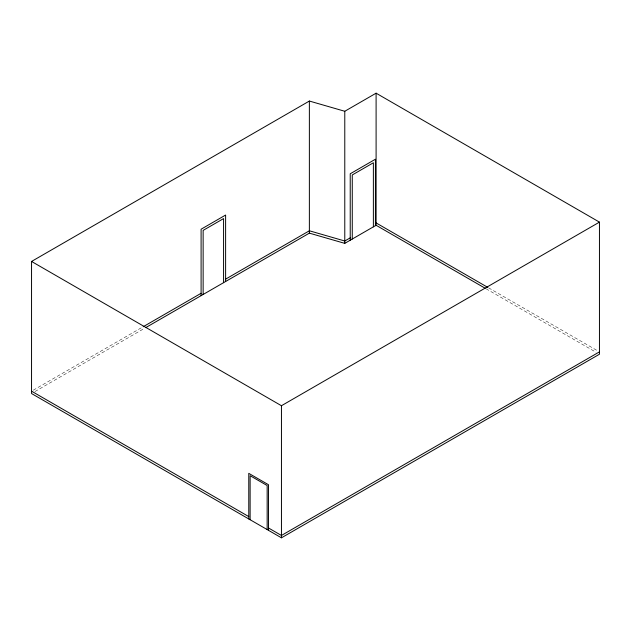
<?xml version="1.0" encoding="UTF-8"?>
<svg xmlns="http://www.w3.org/2000/svg" width="631" height="631" viewBox="0 0 631 631"><rect width="100%" height="100%" fill="white"/><g stroke="black" fill="none" stroke-linecap="round" stroke-linejoin="round"><path stroke-width="0.47" stroke-dasharray="3.15 2.37" d="M33.254 390.195L143.166 326.74M34.957 391.567L144.87 328.112M488.631 287.886L597.746 350.883M486.075 288.769L596.043 352.256"/><path stroke-width="0.95" d="M31.55 261.447L309.371 101.047L344.778 111.269L376.1 93.183L599.45 222.128L599.45 354.228L281.45 537.817L31.55 393.539L31.55 261.447L281.45 405.725L599.45 222.128M143.166 326.74L201.1 293.289M225.614 279.139L309.371 230.78L344.778 241.003L350.229 237.855M145.722 327.623L309.371 233.139L344.778 243.361L376.1 225.275L485.215 288.272M375.421 223.311L376.1 222.917L487.779 287.389M599.45 351.869L281.45 535.459L268.514 527.989M31.55 391.181L248.772 516.592M376.1 93.183L376.1 225.275M375.421 225.669L375.421 159.233L350.229 173.777L350.229 240.214M373.378 226.852L373.378 162.766L352.272 174.953L352.272 239.039M344.778 111.269L344.778 243.361M309.371 101.047L309.371 233.139M281.45 405.725L281.45 537.817M268.514 530.348L268.514 484.742L248.772 473.345L248.772 518.95M267.158 529.559L267.158 485.531L250.128 475.703L250.128 519.731M225.614 281.497L225.614 215.053L201.1 229.211L201.1 295.647M223.571 282.672L223.571 218.594L203.143 230.386L203.143 294.472"/></g></svg>
